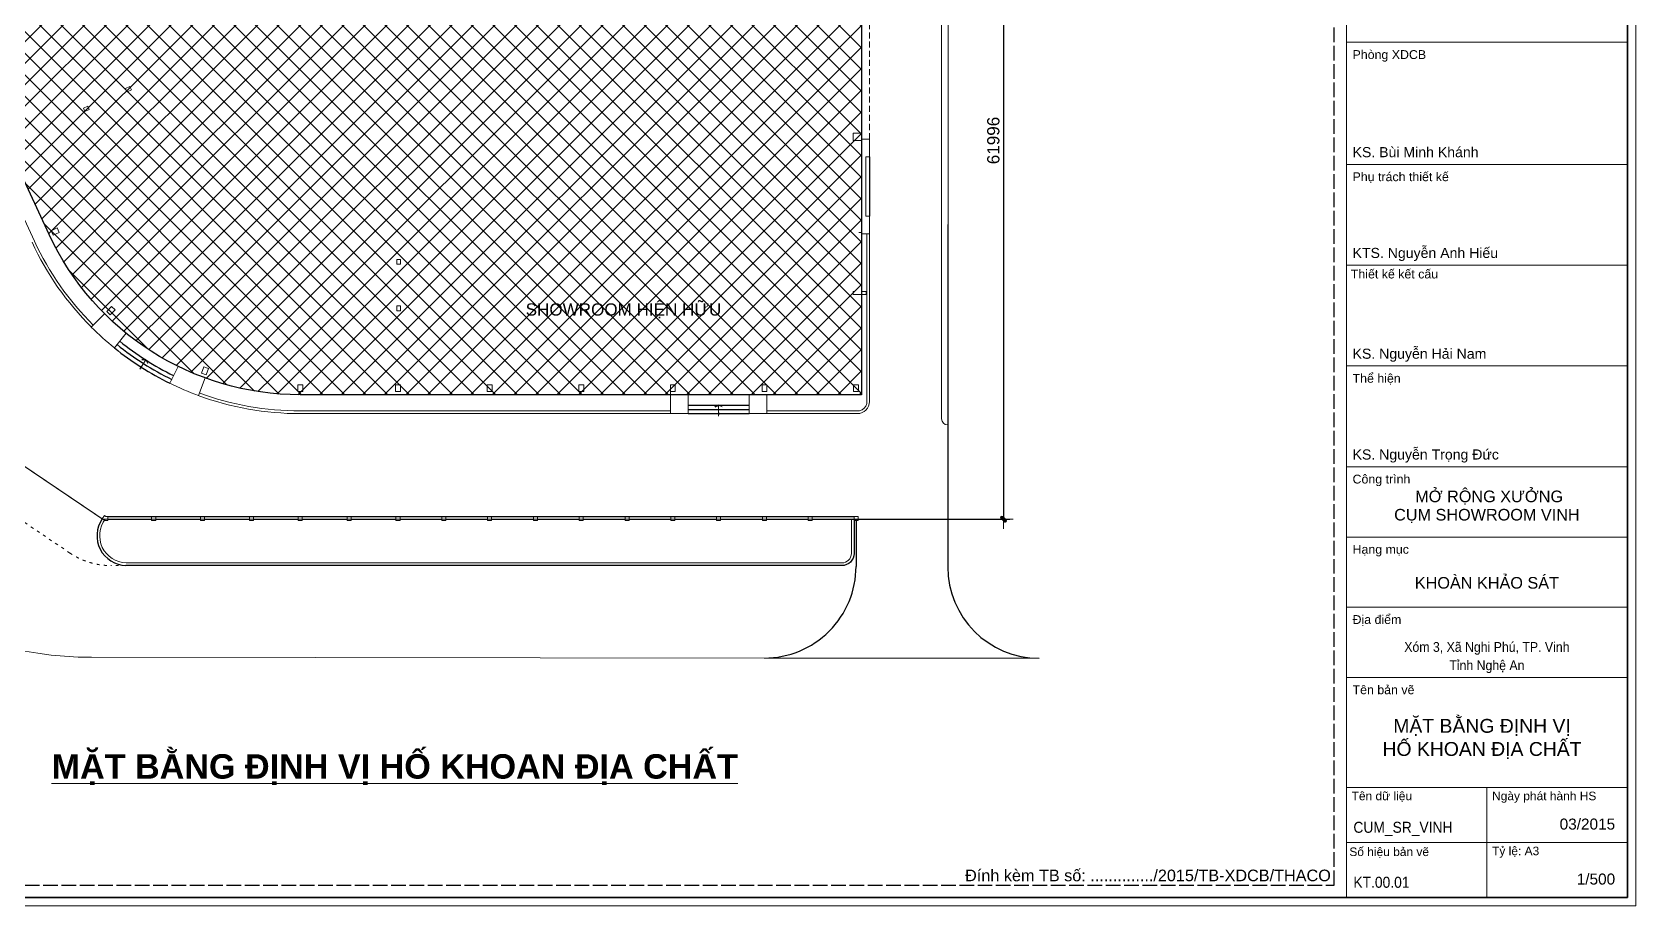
# Model space of a CAD drawing. Header units: millimetres. Extents: x 10670522 to 10987993, y 2186703 to 2710728.
# Drawn here: x 10740864 to 10872158, y 2186703 to 2258238 of the extents above; entities that cross this region are included whole.
import ezdxf
from ezdxf.enums import TextEntityAlignment as Align

# ---------------------------------------------------------------- set-up
doc = ezdxf.new("R2010")
doc.units = ezdxf.units.MM
doc.header["$MEASUREMENT"] = 0
for name, pattern in [('ACAD_ISO02W100', [15, 12, -3]), ('ACAD_ISO03W100', [30, 12, -18]), ('ACAD_ISO05W100', [33, 24, -3, 0, -3, 0, -3]), ('DASHEDX2', [1.5, 1, -0.5])]:
    doc.linetypes.add(name, pattern=pattern)
for name, color, linetype, lineweight in [('251', 251, 'Continuous', 5), ('KEOCOT', 6, 'Continuous', 20), ('Khung ten - Net', 7, 'Continuous', 9), ('Khung ten - Text', 7, 'Continuous', 9), ('ranh gioi', 10, 'ACAD_ISO05W100', 80), ('TH-Cat tuong', 4, 'Continuous', 35), ('TH-Dim', 8, 'Continuous', 5), ('TH-Hatch', 55, 'Continuous', 5), ('TH-Net thay1', 2, 'Continuous', 25), ('TH-Net thay2', 3, 'Continuous', 18), ('TH-Net thay3', 5, 'Continuous', 30), ('TH-Netkhuat', 117, 'DASHEDX2', 5), ('TH-NetThayManh', 9, 'Continuous', 9), ('TH-Text', 7, 'Continuous', 9)]:
    doc.layers.add(name, color=color, linetype=linetype, lineweight=lineweight)
doc.styles.add('ARIAL', font='ARIAL.TTF')
doc.styles.add('Arial-TH', font='ARIAL.TTF')
doc.styles.add('KHUNG TEN', font='ARIAL.TTF')
doc.styles.add('title block a1$0$Arial', font='ARIAL.TTF', dxfattribs={"width": 0.8})
doc.linetypes.add('FENCELINE2', pattern='A,6.35,-2.54,[132,ltypeshp.shx,S=2.54,R=0,X=-2.54,Y=0],-2.54,25.4', length=36.83)
doc.dimstyles.new('TH 1-500', dxfattribs={"dimscale": 500, "dimtxt": 2, "dimasz": 0.0065, "dimexe": 1, "dimexo": 0, "dimgap": 0.65, "dimtad": 1, "dimdec": 0, "dimzin": 0, "dimdsep": 46, "dimtxsty": 'Arial-TH', "dimblk": 'tick', "dimcen": 5, "dimdle": 200, "dimclrd": 256, "dimclre": 256, "dimclrt": 1, "dimadec": 0, "dimazin": 0, "dimtfac": 1, "dimtdec": 0, "dimtix": 1, "dimtmove": 2, "dimatfit": 3, "dimldrblk": 'OPEN30', "dimfxl": 1, "dimtvp": 11.111111, "dimtfill": 1, "dimtfillclr": 256, "dimtolj": 1, "dimarcsym": 1})

# ---------------------------------------------------------------- blocks, each defined once
blk = doc.blocks.new('tick')
blk.add_hatch(color=7).paths.add_polyline_path([(-65, -19, 1), (-19, -65), (65, 19, 1), (19, 65)])
for p, q in [((240, 0), (-240, 0)), ((19, 65), (-65, -19)), ((-19, -65), (65, 19)), ((0, 240), (0, -240))]:
    blk.add_line(p, q)
for centre, start, end in [((42, 42), 315, 135), ((-42, -42), 135, 315)]:
    blk.add_arc(centre, 32.5, start, end)
blk = doc.blocks.new('*D25')
at = {"layer": 'DEFPOINTS', "color": 0}
for p in [(10806870, 2280360), (10806870, 2218364), (10820393, 2218364)]:
    blk.add_point(p, dxfattribs=at)
at = {"layer": 'TH-Dim', "lineweight": -2}
for p, q in [((10806870, 2280360), (10820893, 2280360)), ((10820393, 2280357), (10820393, 2218367)), ((10806870, 2218364), (10820893, 2218364))]:
    blk.add_line(p, q, dxfattribs=at)
at = {"layer": 'TH-Dim', "lineweight": -2, "xscale": 3.25, "yscale": 3.25, "zscale": 3.25}
for p, rotation in [((10820393, 2280360), 90), ((10820393, 2218364), 270)]:
    blk.add_blockref('tick', p, dxfattribs=dict(at, rotation=rotation))
at = {"layer": 'TH-Dim', "color": 1, "insert": (10819558, 2249362), "char_height": 1000, "attachment_point": 5, "rotation": 90, "style": 'Arial-TH', "bg_fill": 3, "box_fill_scale": 1.25, "bg_fill_color": 256, "bg_fill_true_color": 13158600, "bg_fill_transparency": 0}
blk.add_mtext('\\A1;61996', dxfattribs=at)
blk = doc.blocks.new('_Open30')
at = {"color": 0, "linetype": 'ByBlock', "lineweight": -2}
for p, q in [((-1, 0), (0, 0)), ((0, 0), (-1, 0)), ((0, 0), (-1, 0))]:
    blk.add_line(p, q, dxfattribs=at)

msp = doc.modelspace()

# ---------------------------------------------------------------- hatches: boundary and pattern name
at = {"layer": 'TH-Hatch'}
h = msp.add_hatch(dxfattribs=at)
h.set_pattern_fill('ANSI37', color=256, scale=10000, style=0)
h.set_pattern_definition([(45, (-52428.4, -392904.3), (-883.88348, 883.88348), []), (135, (-52428.4, -392904.3), (-883.88348, -883.88348), [])])
edge = h.paths.add_edge_path()
edge.add_line((10808767.9, 2228543.7), (10762817.3, 2228543.7))
edge.add_arc((10762817.6, 2251199.1), 22655.4, 204.856823, 269.999341, ccw=False)
edge.add_line((10742261, 2241675.8), (10722936.9, 2283387))
edge.add_line((10722936.9, 2283387), (10753623.7, 2297603.7))
edge.add_line((10753623.7, 2297603.7), (10767979.4, 2266616.6))
edge.add_line((10767979.4, 2266616.6), (10774767.5, 2262363.7))
edge.add_line((10774767.5, 2262363.7), (10808767.9, 2262363.7))
edge.add_line((10808767.9, 2262363.7), (10808767.9, 2228543.7))

# ---------------------------------------------------------------- linework, layer by layer
at = {"layer": '251'}
for p, q in [((10750168.9, 2231399), (10749684.4, 2230640.6)), ((10750168.9, 2231399), (10750341, 2231111.1)), ((10797067.9, 2227703.7), (10797067.9, 2226803.7)), ((10797067.9, 2227703.7), (10797367.9, 2227553.7))]:
    msp.add_line(p, q, dxfattribs=at)
at = {"layer": 'DEFPOINTS', "linetype": 'ACAD_ISO02W100', "ltscale": 100}
msp.add_lwpolyline([(10847457.7, 2327588.2), (10672771.6, 2327588.2), (10672771.6, 2188402.7), (10847457.7, 2188402.7)], close=True, dxfattribs=at)
at = {"layer": 'KEOCOT'}
for points in [[(10809417.9, 2249463.7), (10808767.9, 2249463.7)], [(10809417.9, 2241713.7), (10808767.9, 2241713.7)]]:
    msp.add_lwpolyline(points, dxfattribs=at)
at = {"layer": 'Khung ten - Net', "color": 251, "lineweight": 5}
msp.add_lwpolyline([(10872157.7, 2329288.2), (10670521.6, 2329288.2), (10670521.6, 2186702.7), (10872157.7, 2186702.7)], close=True, dxfattribs=at)
at = {"layer": 'Khung ten - Net', "color": 1, "lineweight": 35}
msp.add_lwpolyline([(10671771.6, 2187402.7), (10871457.7, 2187402.7), (10871457.7, 2328588.2), (10671771.6, 2328588.2)], close=True, dxfattribs=at)
at = {"layer": 'Khung ten - Net', "color": 1, "lineweight": 20}
msp.add_lwpolyline([(10848457.7, 2328588.2), (10848457.7, 2187402.7)], dxfattribs=at)
at = {"layer": 'Khung ten - Net', "color": 9, "lineweight": 13, "flags": 128}
for points in [[(10848457.7, 2257402.7), (10871457.7, 2257402.7)], [(10871457.7, 2222652.7), (10848457.7, 2222652.7)], [(10871457.7, 2205402.7), (10848457.7, 2205402.7)], [(10848457.7, 2196402.7), (10871457.7, 2196402.7)]]:
    msp.add_lwpolyline(points, dxfattribs=at)
at = {"layer": 'Khung ten - Net', "color": 9, "flags": 128}
for points in [[(10848457.7, 2247402.7), (10871457.7, 2247402.7)], [(10871457.7, 2239152.7), (10848457.7, 2239152.7)], [(10871457.7, 2230902.7), (10848457.7, 2230902.7)], [(10871457.7, 2216902.7), (10848457.7, 2216902.7)], [(10871457.7, 2211152.7), (10848457.7, 2211152.7)], [(10859957.7, 2196402.7), (10859957.7, 2187402.7)], [(10848457.7, 2191902.7), (10871457.7, 2191902.7)]]:
    msp.add_lwpolyline(points, dxfattribs=at)
at = {"layer": 'ranh gioi', "linetype": 'FENCELINE2', "ltscale": 50, "const_width": 100}
msp.add_lwpolyline([(10811382.4, 2308292.7), (10815881.1, 2304071), (10815840.6, 2218363.7), (10746640.6, 2218363.7), (10739655.4, 2223082.9), (10708145, 2291098.3), (10753579.4, 2311972.6)], close=True, dxfattribs=at)
at = {"layer": 'TH-Cat tuong'}
for p, q in [((10750168.9, 2231399), (10749835.4, 2231434.1)), ((10797067.9, 2227703.7), (10796767.9, 2227553.7))]:
    msp.add_line(p, q, dxfattribs=at)
for centre in [(10749792.1, 2230809.1), (10797067.9, 2227003.7)]:
    msp.add_circle(centre, 50, dxfattribs=at)
at = {"layer": 'TH-Net thay1'}
msp.add_lwpolyline([(10808767.9, 2228543.7), (10762817.3, 2228543.7, -0.29214822), (10742261, 2241675.8), (10722936.9, 2283387), (10753623.7, 2297603.7), (10767979.4, 2266616.6), (10774767.5, 2262363.7), (10808767.9, 2262363.7), (10808767.9, 2228543.7)], format="xyb", dxfattribs=at)
at = {"layer": 'TH-Net thay2', "linetype": 'Continuous'}
for p, q in [((10809417.9, 2241713.7), (10809417.9, 2228003.7)), ((10746793.5, 2235183.7), (10745713.8, 2234085.5)), ((10746793.5, 2235183.7), (10745713.8, 2234085.5)), ((10755021.9, 2229927.2), (10754479.2, 2228485.9)), ((10755021.9, 2229927.2), (10754479.2, 2228485.9)), ((10762817.9, 2227003.7), (10793117.9, 2227003.7)), ((10762817.9, 2227003.7), (10793117.9, 2227003.7)), ((10801017.9, 2227003.7), (10808417.9, 2227003.7)), ((10746604.9, 2218389.4), (10746782.6, 2218667.5)), ((10746604.9, 2218389.4), (10746782.6, 2218667.5)), ((10746604.9, 2218389.4), (10746817.4, 2218253.7)), ((10746604.9, 2218389.4), (10746817.4, 2218253.7)), ((10746782.6, 2218667.5), (10746913.8, 2218583.7)), ((10746782.6, 2218667.5), (10746913.8, 2218583.7)), ((10746817.4, 2218253.7), (10747069.5, 2218253.7)), ((10746817.4, 2218253.7), (10747069.5, 2218253.7)), ((10746913.8, 2218583.7), (10747069.5, 2218583.7)), ((10746913.8, 2218583.7), (10747069.5, 2218583.7)), ((10747069.5, 2218253.7), (10747069.5, 2218583.7)), ((10747069.5, 2218253.7), (10747069.5, 2218583.7)), ((10745740.6, 2207055.4), (10800809.9, 2206997.5)), ((10745740.6, 2207055.4), (10800809.9, 2206997.5))]:
    msp.add_line(p, q, dxfattribs=at)
at = {"layer": 'TH-Net thay2'}
for points in [[(10748635.2, 2253335.5), (10748509.1, 2253607.7), (10748872, 2253775.9), (10748998.1, 2253503.7)], [(10745550.2, 2251906.3), (10745424.1, 2252178.5), (10745061.1, 2252010.3), (10745187.2, 2251738.1)], [(10742421.9, 2241970.8), (10742920.9, 2242202), (10743089.1, 2241839.1), (10742590, 2241607.9)], [(10770717.9, 2239228.7), (10771017.9, 2239228.7), (10771017.9, 2239628.7), (10770717.9, 2239628.7)], [(10747267.4, 2235095.2), (10747652.9, 2235487.4), (10747367.7, 2235767.9), (10746982.1, 2235375.6)], [(10770717.9, 2235828.7), (10771017.9, 2235828.7), (10771017.9, 2235428.7), (10770717.9, 2235428.7)], [(10754742.4, 2230320), (10754936.2, 2230834.8), (10755310.5, 2230693.8), (10755116.7, 2230179.1)], [(10763017.9, 2228813.7), (10763017.9, 2229363.7), (10762617.9, 2229363.7), (10762617.9, 2228813.7)], [(10771017.9, 2228813.7), (10771017.9, 2229363.7), (10770617.9, 2229363.7), (10770617.9, 2228813.7)], [(10778517.9, 2228813.7), (10778517.9, 2229363.7), (10778117.9, 2229363.7), (10778117.9, 2228813.7)], [(10786017.9, 2228813.7), (10786017.9, 2229363.7), (10785617.9, 2229363.7), (10785617.9, 2228813.7)], [(10793517.9, 2228813.7), (10793517.9, 2229363.7), (10793117.9, 2229363.7), (10793117.9, 2228813.7)], [(10801017.9, 2228813.7), (10801017.9, 2229363.7), (10800617.9, 2229363.7), (10800617.9, 2228813.7)]]:
    msp.add_lwpolyline(points, close=True, dxfattribs=at)
at = {"layer": 'TH-Net thay2', "linetype": 'Continuous'}
for points in [[(10750652.9, 2218253.7), (10750982.9, 2218253.7), (10750982.9, 2218583.7), (10750652.9, 2218583.7)], [(10750652.9, 2218253.7), (10750982.9, 2218253.7), (10750982.9, 2218583.7), (10750652.9, 2218583.7)], [(10754652.9, 2218253.7), (10754982.9, 2218253.7), (10754982.9, 2218583.7), (10754652.9, 2218583.7)], [(10754652.9, 2218253.7), (10754982.9, 2218253.7), (10754982.9, 2218583.7), (10754652.9, 2218583.7)], [(10758652.9, 2218253.7), (10758982.9, 2218253.7), (10758982.9, 2218583.7), (10758652.9, 2218583.7)], [(10758652.9, 2218253.7), (10758982.9, 2218253.7), (10758982.9, 2218583.7), (10758652.9, 2218583.7)], [(10762652.9, 2218253.7), (10762982.9, 2218253.7), (10762982.9, 2218583.7), (10762652.9, 2218583.7)], [(10762652.9, 2218253.7), (10762982.9, 2218253.7), (10762982.9, 2218583.7), (10762652.9, 2218583.7)], [(10766652.9, 2218253.7), (10766982.9, 2218253.7), (10766982.9, 2218583.7), (10766652.9, 2218583.7)], [(10766652.9, 2218253.7), (10766982.9, 2218253.7), (10766982.9, 2218583.7), (10766652.9, 2218583.7)], [(10770652.9, 2218253.7), (10770982.9, 2218253.7), (10770982.9, 2218583.7), (10770652.9, 2218583.7)], [(10770652.9, 2218253.7), (10770982.9, 2218253.7), (10770982.9, 2218583.7), (10770652.9, 2218583.7)], [(10774402.9, 2218253.7), (10774732.9, 2218253.7), (10774732.9, 2218583.7), (10774402.9, 2218583.7)], [(10774402.9, 2218253.7), (10774732.9, 2218253.7), (10774732.9, 2218583.7), (10774402.9, 2218583.7)], [(10778152.9, 2218253.7), (10778482.9, 2218253.7), (10778482.9, 2218583.7), (10778152.9, 2218583.7)], [(10778152.9, 2218253.7), (10778482.9, 2218253.7), (10778482.9, 2218583.7), (10778152.9, 2218583.7)], [(10781902.9, 2218253.7), (10782232.9, 2218253.7), (10782232.9, 2218583.7), (10781902.9, 2218583.7)], [(10781902.9, 2218253.7), (10782232.9, 2218253.7), (10782232.9, 2218583.7), (10781902.9, 2218583.7)], [(10785652.9, 2218253.7), (10785982.9, 2218253.7), (10785982.9, 2218583.7), (10785652.9, 2218583.7)], [(10785652.9, 2218253.7), (10785982.9, 2218253.7), (10785982.9, 2218583.7), (10785652.9, 2218583.7)], [(10789402.9, 2218253.7), (10789732.9, 2218253.7), (10789732.9, 2218583.7), (10789402.9, 2218583.7)], [(10789402.9, 2218253.7), (10789732.9, 2218253.7), (10789732.9, 2218583.7), (10789402.9, 2218583.7)], [(10793152.9, 2218253.7), (10793482.9, 2218253.7), (10793482.9, 2218583.7), (10793152.9, 2218583.7)], [(10793152.9, 2218253.7), (10793482.9, 2218253.7), (10793482.9, 2218583.7), (10793152.9, 2218583.7)], [(10796902.9, 2218253.7), (10797232.9, 2218253.7), (10797232.9, 2218583.7), (10796902.9, 2218583.7)], [(10796902.9, 2218253.7), (10797232.9, 2218253.7), (10797232.9, 2218583.7), (10796902.9, 2218583.7)], [(10800652.9, 2218253.7), (10800982.9, 2218253.7), (10800982.9, 2218583.7), (10800652.9, 2218583.7)], [(10800652.9, 2218253.7), (10800982.9, 2218253.7), (10800982.9, 2218583.7), (10800652.9, 2218583.7)], [(10804402.9, 2218253.7), (10804732.9, 2218253.7), (10804732.9, 2218583.7), (10804402.9, 2218583.7)], [(10804402.9, 2218253.7), (10804732.9, 2218253.7), (10804732.9, 2218583.7), (10804402.9, 2218583.7)], [(10808152.9, 2218253.7), (10808482.9, 2218253.7), (10808482.9, 2218583.7), (10808152.9, 2218583.7)]]:
    msp.add_lwpolyline(points, close=True, dxfattribs=at)
for centre, radius, start, end in [((10762817.9, 2251199.5), 24195.8, 204.857483, 225.034111), ((10762817.9, 2251199.5), 24195.8, 204.857483, 225.034111), ((10762817.9, 2251199.5), 24195.8, 225.016763, 231.051027), ((10762817.9, 2251199.5), 24195.8, 225.016763, 231.051027), ((10762817.9, 2251199.5), 24195.8, 243.806456, 249.84072), ((10762817.9, 2251199.5), 24195.8, 243.806456, 249.84072), ((10762817.9, 2251199.5), 24195.8, 249.823371, 270), ((10762817.9, 2251199.5), 24195.8, 249.823371, 270), ((10808417.9, 2228003.7), 1000, 270, 0), ((10745774.8, 2237055.4), 30000, 203.763658, 269.9347), ((10745774.8, 2237055.4), 30000, 203.763658, 269.9347)]:
    msp.add_arc(centre, radius, start, end, dxfattribs=at)
at = {"layer": 'TH-Net thay3'}
for p, q in [((10809417.9, 2248013.7), (10809417.9, 2243173.7)), ((10794567.9, 2227703.7), (10799567.9, 2227703.7)), ((10794567.9, 2227353.7), (10799567.9, 2227353.7)), ((10794567.9, 2227003.7), (10799567.9, 2227003.7)), ((10747069.5, 2218583.7), (10808152.9, 2218583.7)), ((10747069.5, 2218363.7), (10750652.9, 2218363.7)), ((10750982.9, 2218363.7), (10754652.9, 2218363.7)), ((10754982.9, 2218363.7), (10758652.9, 2218363.7)), ((10758982.9, 2218363.7), (10762652.9, 2218363.7)), ((10762982.9, 2218363.7), (10766652.9, 2218363.7)), ((10766982.9, 2218363.7), (10770652.9, 2218363.7)), ((10770982.9, 2218363.7), (10774402.9, 2218363.7)), ((10774732.9, 2218363.7), (10778152.9, 2218363.7)), ((10778482.9, 2218363.7), (10781902.9, 2218363.7)), ((10782232.9, 2218363.7), (10785652.9, 2218363.7)), ((10785982.9, 2218363.7), (10789402.9, 2218363.7)), ((10789732.9, 2218363.7), (10793152.9, 2218363.7)), ((10793482.9, 2218363.7), (10796902.9, 2218363.7)), ((10797232.9, 2218363.7), (10800652.9, 2218363.7)), ((10800982.9, 2218363.7), (10804402.9, 2218363.7)), ((10804732.9, 2218363.7), (10808152.9, 2218363.7)), ((10808317.9, 2218253.7), (10808317.9, 2214497.5)), ((10815817.9, 2218363.7), (10815817.9, 2214497.5))]:
    msp.add_line(p, q, dxfattribs=at)
msp.add_lwpolyline([(10808152.9, 2218253.7), (10808152.9, 2215563.7, -0.41421356), (10807152.9, 2214563.7), (10748551.8, 2214563.7)], format="xyb", dxfattribs=at)
for centre, radius, start, end in [((10762817.9, 2251199.5), 24195.8, 231.051027, 243.806456), ((10762817.9, 2251199.5), 23845.8, 231.051027, 243.806456), ((10762817.9, 2251199.5), 23495.8, 231.051027, 243.806456), ((10748624.4, 2217008.9), 2446.3, 145.643376, 268.299241), ((10800817.9, 2214497.5), 7500, 269.939073, 0), ((10823317.9, 2214473.6), 7500, 180, 269.937215)]:
    msp.add_arc(centre, radius, start, end, dxfattribs=at)
at = {"layer": 'TH-Netkhuat', "ltscale": 500}
msp.add_line((10809417.9, 2249463.7), (10809417.9, 2286083.7), dxfattribs=at)
at = {"layer": 'TH-NetThayManh'}
for p, q in [((10741063.3, 2241120.9), (10728326.3, 2268613.8)), ((10809417.9, 2248013.7), (10809417.9, 2249463.7)), ((10809117.9, 2248013.7), (10809117.9, 2243173.7)), ((10809117.9, 2248013.7), (10809417.9, 2248013.7)), ((10809117.9, 2243173.7), (10809417.9, 2243173.7)), ((10809417.9, 2243173.7), (10809417.9, 2241713.7)), ((10809197.9, 2241713.7), (10809197.9, 2227825.9)), ((10748575.8, 2233579.9), (10747607.7, 2232382.3)), ((10752817.5, 2230870.2), (10752137.7, 2229488.4)), ((10793117.9, 2228813.7), (10793117.9, 2227003.7)), ((10794567.9, 2228543.7), (10794567.9, 2227703.7)), ((10799567.9, 2228543.7), (10799567.9, 2227703.7)), ((10801017.9, 2228543.7), (10801017.9, 2227003.7)), ((10762817.9, 2227223.7), (10793117.9, 2227223.7)), ((10793117.9, 2227003.7), (10794567.9, 2227003.7)), ((10794567.9, 2227703.7), (10794567.9, 2227003.7)), ((10799567.9, 2227703.7), (10799567.9, 2227003.7)), ((10799567.9, 2227003.7), (10801017.9, 2227003.7)), ((10801017.9, 2227223.7), (10808595.6, 2227223.7)), ((10800809.9, 2206997.5), (10823309.6, 2206973.6))]:
    msp.add_line(p, q, dxfattribs=at)
at = {"layer": 'TH-NetThayManh', "linetype": 'ACAD_ISO03W100', "ltscale": 20}
msp.add_lwpolyline([(10748551.8, 2214563.7), (10747314.1, 2214563.7, -0.14964135), (10743955.3, 2215591.9), (10738035.3, 2219591.4, -0.13653779), (10735950.1, 2222041), (10735573, 2222854.8)], format="xyb", dxfattribs=at)
at = {"layer": 'TH-NetThayManh'}
msp.add_lwpolyline([(10807932.9, 2218363.7), (10807932.9, 2215563.7, -0.41421356), (10807152.9, 2214783.7), (10748555.2, 2214783.7)], format="xyb", dxfattribs=at)
for centre, radius, start, end in [((10762817.9, 2251199.5), 23975.8, 204.857483, 225.030079), ((10762817.9, 2251199.5), 23975.8, 249.827403, 270), ((10808417.9, 2228003.7), 800, 282.838568, 347.161432), ((10815817.9, 2226583.7), 500, 180, 270), ((10748624.4, 2217008.9), 2226.3, 142.515289, 268.299241)]:
    msp.add_arc(centre, radius, start, end, dxfattribs=at)

# ---------------------------------------------------------------- texts
at = {"layer": 'Khung ten - Text', "linetype": 'Continuous'}
for s, height, style, p in [('Phòng XDCB', 725, 'ARIAL', (10848961, 2256396.1)), ('KS. Bùi Minh Khánh', 825, 'ARIAL', (10848961, 2248409.3)), ('Phụ trách thiết kế', 725, 'ARIAL', (10848961, 2246396.1)), ('KTS. Nguyễn Anh Hiếu', 825, 'ARIAL', (10848961, 2240159.3)), ('Công trình', 725, 'ARIAL', (10848961, 2221646.1)), ('Hạng mục', 725, 'ARIAL', (10848961, 2215896.1)), ('Địa điểm', 725, 'ARIAL', (10848961, 2210146.1)), ('Tên bản vẽ', 725, 'ARIAL', (10848961, 2204396.1)), ('Tên dữ liệu', 700, 'title block a1$0$Arial', (10848882.7, 2195705.2)), ('Ngày phát hành HS', 700, 'title block a1$0$Arial', (10860382.7, 2195705.2)), ('Số hiệu bản vẽ', 700, 'title block a1$0$Arial', (10848698.6, 2191135.3)), ('Tỷ lệ: A3', 700, 'title block a1$0$Arial', (10860382.7, 2191205.2))]:
    msp.add_text(s, height=height, dxfattribs=dict(at, style=style)).set_placement(p, align=Align.MIDDLE_LEFT)
at = {"layer": 'Khung ten - Text', "linetype": 'Continuous', "style": 'ARIAL', "width": 1}
for s, height, p in [('Thiết kế kết cấu', 725, (10848817.2, 2238433.8)), ('KS. Nguyễn Hải Nam', 825, (10848961, 2231909.3)), ('Thể hiện', 725, (10848961, 2229896.1)), ('KS. Nguyễn Trọng Đức', 825, (10848961, 2223659.3))]:
    msp.add_text(s, height=height, dxfattribs=at).set_placement(p, align=Align.MIDDLE_LEFT)
at = {"layer": 'Khung ten - Text', "linetype": 'Continuous', "style": 'ARIAL'}
for s, p in [(' MỞ RỘNG XƯỞNG', (10859957.7, 2220228.7)), ('CỤM SHOWROOM VINH', (10859957.7, 2218728.7)), ('KHOÀN KHẢO SÁT', (10859957.7, 2213152.7))]:
    msp.add_text(s, height=950, dxfattribs=at).set_placement(p, align=Align.MIDDLE_CENTER)
at = {"layer": 'Khung ten - Text', "linetype": 'Continuous', "style": 'title block a1$0$Arial', "width": 0.9}
for s, p in [('Xóm 3, Xã Nghi Phú, TP. Vinh', (10859957.7, 2207902.7)), ('Tỉnh Nghệ An', (10859957.7, 2206402.7))]:
    msp.add_text(s, height=800, dxfattribs=at).set_placement(p, align=Align.MIDDLE_CENTER)
at = {"layer": 'Khung ten - Text', "color": 1, "linetype": 'Continuous', "style": 'ARIAL', "width": 0.9}
for s, p in [('CUM_SR_VINH', (10849030.6, 2192689.4)), ('KT.00.01', (10849030.6, 2188189.4))]:
    msp.add_text(s, height=900, dxfattribs=at).set_placement(p)
at = {"layer": 'Khung ten - Text', "color": 1, "linetype": 'Continuous', "style": 'ARIAL'}
for s, p in [('03/2015', (10870457.7, 2193402.7)), ('1/500', (10870457.7, 2188902.7))]:
    msp.add_text(s, height=900, dxfattribs=at).set_placement(p, align=Align.MIDDLE_RIGHT)
at = {"layer": 'Khung ten - Text', "linetype": 'Continuous', "style": 'ARIAL'}
msp.add_text('Đính kèm TB số: ............../2015/TB-XDCB/THACO', height=950, dxfattribs=at).set_placement((10847181.7, 2188439.2), align=Align.BOTTOM_RIGHT)
at = {"layer": 'TH-Text', "color": 7, "style": 'KHUNG TEN'}
for s, insert, char_height, attachment_point in [('SHOWROOM HIỆN HỮU', (10781269.8, 2235419.9), 1000, 4), ('{\\fArial|b1|i0|c0|p34;\\LMẶT BẰNG ĐỊNH VỊ HỐ KHOAN ĐỊA CHẤT}', (10798645.7, 2199122.5), 2000, 3)]:
    msp.add_mtext(s, dxfattribs=dict(at, insert=insert, char_height=char_height, attachment_point=attachment_point))
at = {"layer": 'TH-Text', "color": 2, "insert": (10859559.9, 2200371.9), "char_height": 1134.944, "attachment_point": 5, "style": 'Arial-TH'}
msp.add_mtext('MẶT BẰNG ĐỊNH VỊ \\PHỐ KHOAN ĐỊA CHẤT', dxfattribs=at)

# ---------------------------------------------------------------- next in the draw order: dimensions: what is measured, and where the dimension line sits
at = {"layer": 'TH-Dim'}
dim = msp.add_linear_dim(base=(10820393.1, 2218363.7), p1=(10806869.9, 2280360.1), p2=(10806869.9, 2218363.7), angle=90, dimstyle='TH 1-500', dxfattribs=at)
dim.commit()
dim.dimension.update_dxf_attribs({"geometry": '*D25', "text_midpoint": (10819557.5, 2249361.9)})

# ---------------------------------------------------------------- next in the draw order: linework, layer by layer
at = {"layer": 'TH-Net thay2', "linetype": 'Continuous'}
for p, q in [((10815317.9, 2262363), (10815317.9, 2226583.7)), ((10809417.9, 2241713.7), (10809417.9, 2228003.7)), ((10801017.9, 2227003.7), (10808417.9, 2227003.7))]:
    msp.add_line(p, q, dxfattribs=at)
at = {"layer": 'TH-Net thay2', "ltscale": 1200}
for p, q in [((10808092.9, 2249963.7), (10808787.9, 2249963.7)), ((10808092.9, 2249363.7), (10808092.9, 2249963.7)), ((10808092.9, 2249363.7), (10808787.9, 2249363.7)), ((10808787.9, 2249963.7), (10808787.9, 2249363.7)), ((10808542.9, 2241823.7), (10808787.9, 2241823.7)), ((10808787.9, 2241823.7), (10808787.9, 2237013.7)), ((10808192.9, 2237013.7), (10808092.9, 2237013.7)), ((10808092.9, 2236763.7), (10808092.9, 2237013.7)), ((10809137.9, 2236763.7), (10808092.9, 2236763.7)), ((10808787.9, 2237013.7), (10809137.9, 2237013.7)), ((10809137.9, 2237013.7), (10809137.9, 2236763.7))]:
    msp.add_line(p, q, dxfattribs=at)
at = {"layer": 'TH-Net thay2'}
msp.add_lwpolyline([(10808517.9, 2228813.7), (10808517.9, 2229363.7), (10808117.9, 2229363.7), (10808117.9, 2228813.7)], close=True, dxfattribs=at)
at = {"layer": 'TH-Net thay2', "linetype": 'Continuous'}
msp.add_lwpolyline([(10808152.9, 2218253.7), (10808482.9, 2218253.7), (10808482.9, 2218583.7), (10808152.9, 2218583.7)], close=True, dxfattribs=at)
for centre, radius, start, end in [((10808417.9, 2228003.7), 1000, 270, 0), ((10815817.9, 2226583.7), 500, 180, 270)]:
    msp.add_arc(centre, radius, start, end, dxfattribs=at)

doc.saveas('drawing.dxf')
